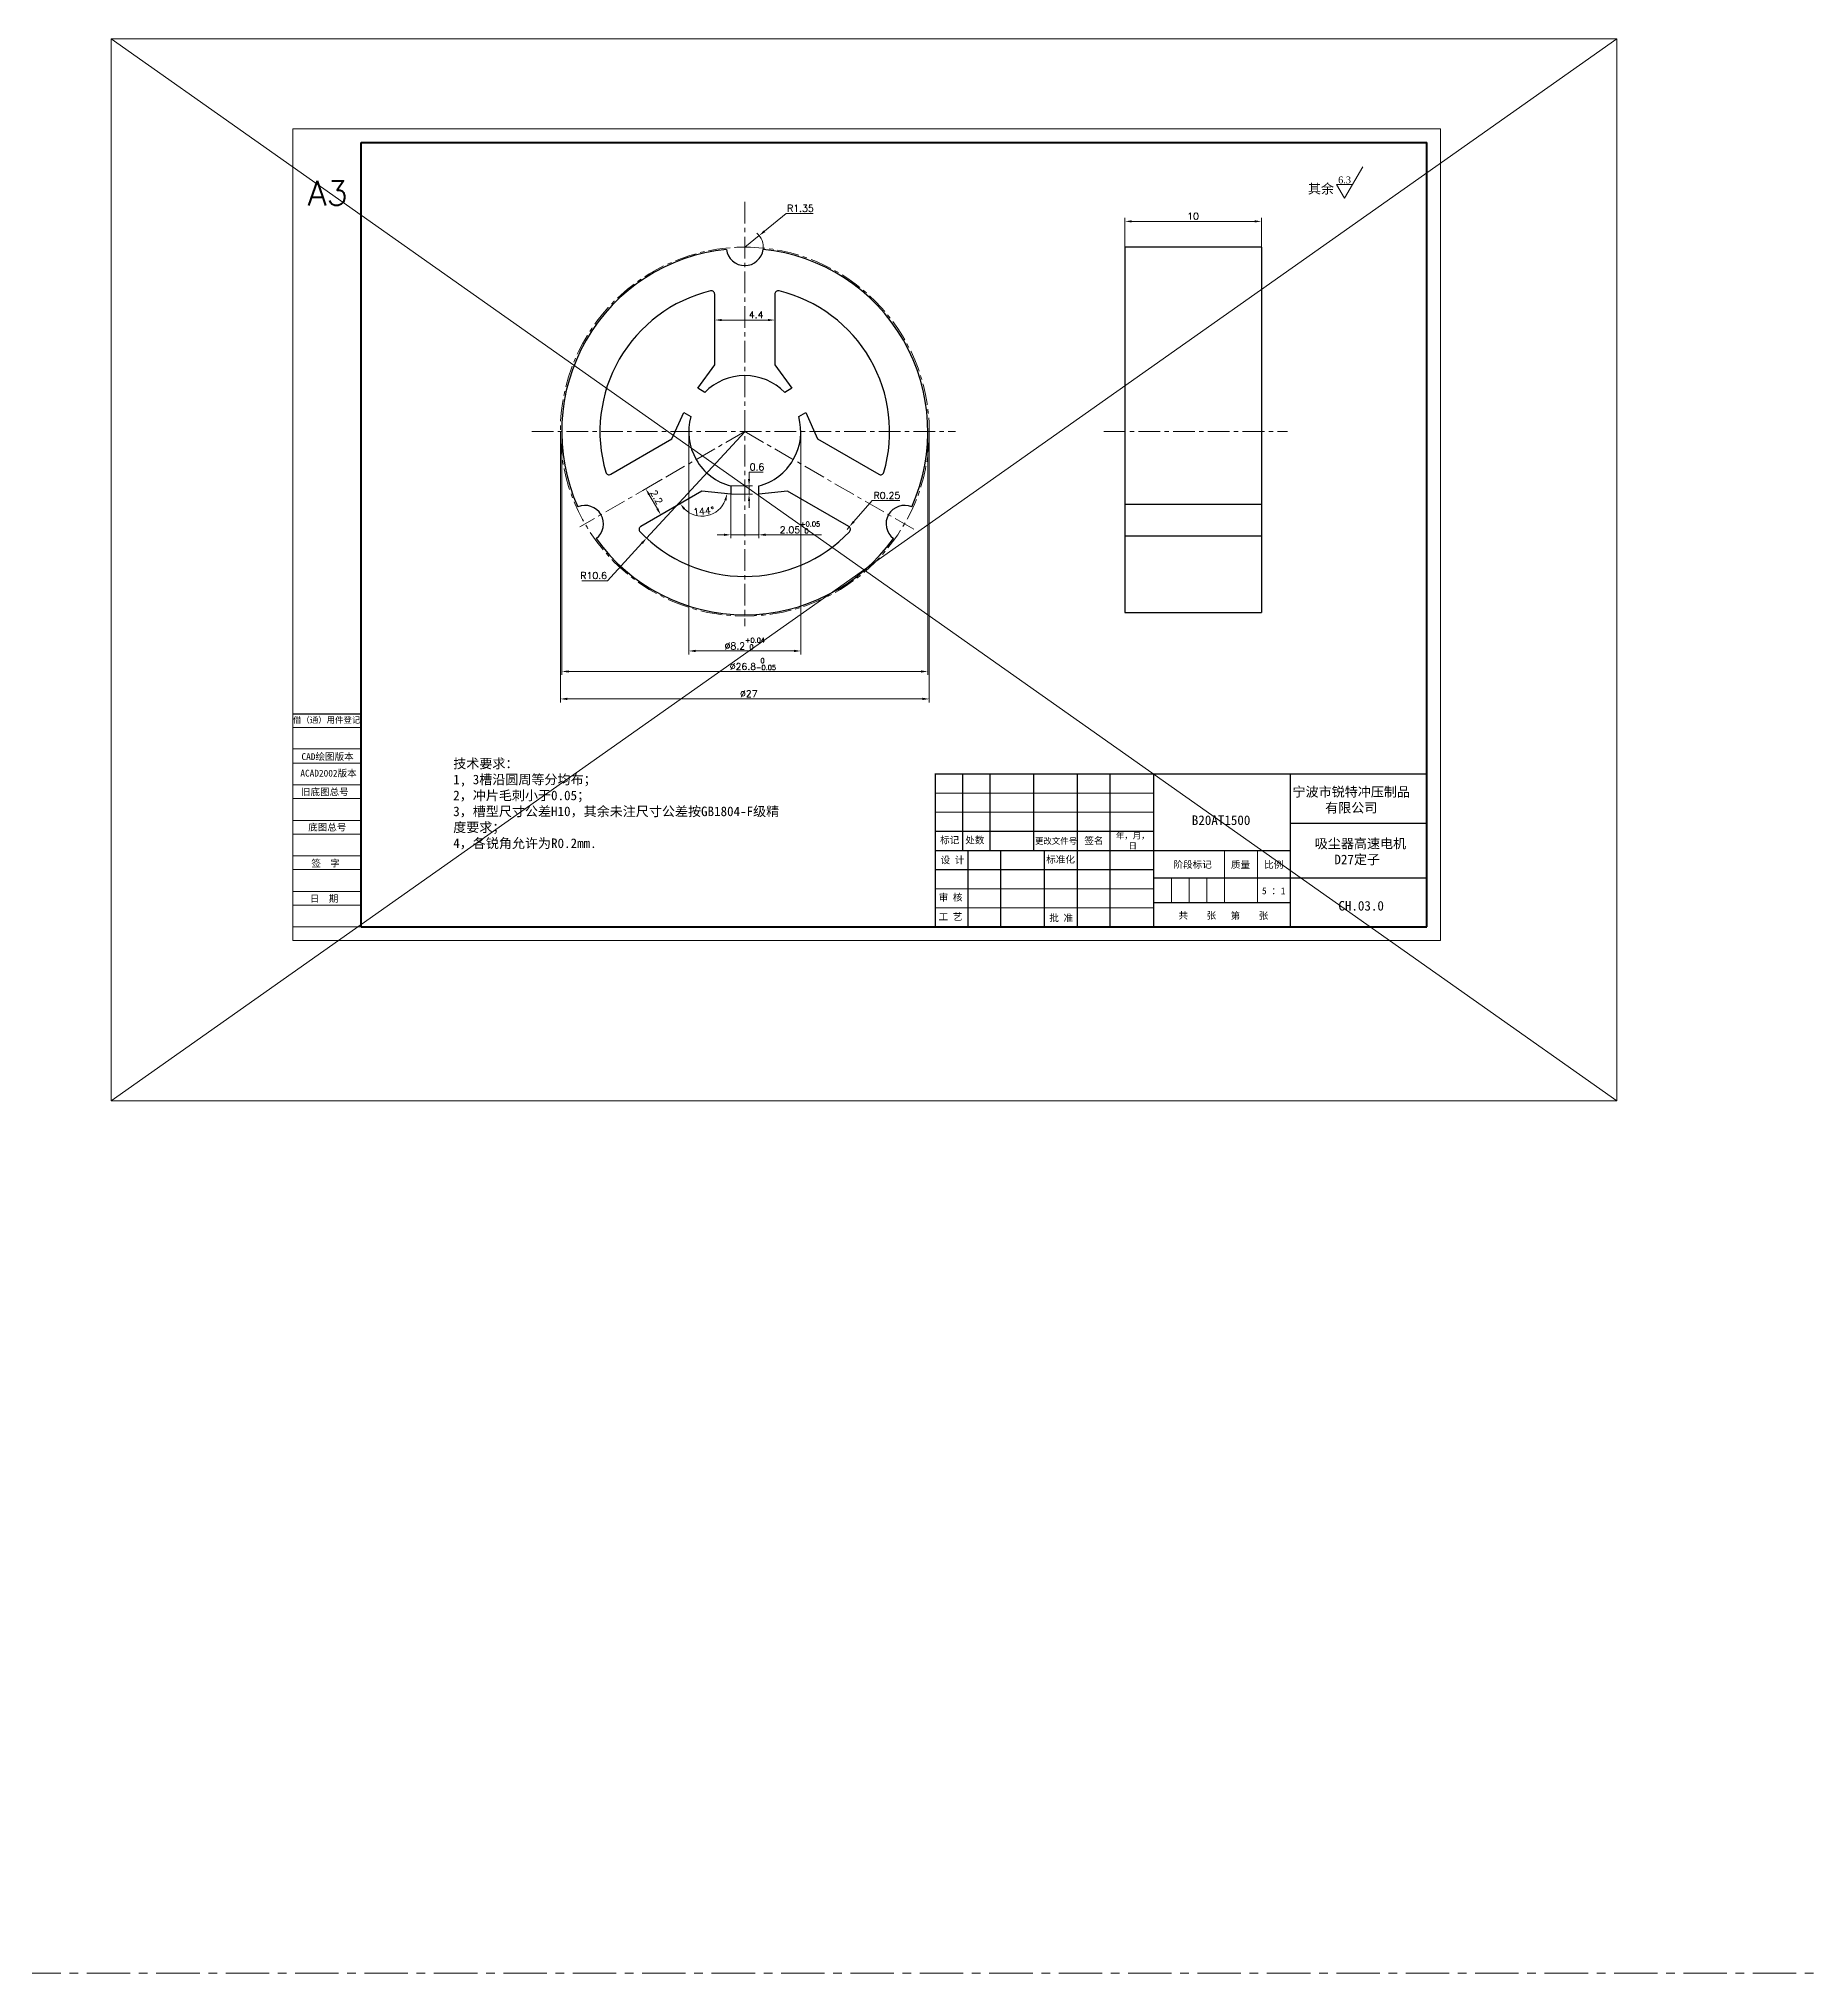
# Model space of a CAD drawing. Header units: millimetres. Extents: x 2517 to 6633, y 792 to 3241.
# Drawn here: x 3194.1 to 3323.5, y 1766 to 1907.6 of the extents above; entities that cross this region are included whole.
import ezdxf

# ---------------------------------------------------------------- set-up
doc = ezdxf.new("R2010")
doc.units = ezdxf.units.MM
doc.linetypes.add('CENTER', pattern=[50.8, 31.75, -6.35, 6.35, -6.35])
for name, color, linetype, lineweight in [('中心线', 1, 'CENTER', 9), ('实线', 7, 'Continuous', 25), ('尺寸标注', 2, 'Continuous', 9), ('引导线', 6, 'Continuous', 9), ('文本', 3, 'Continuous', 15), ('粗实线', 9, 'Continuous', 50)]:
    doc.layers.add(name, color=color, linetype=linetype, lineweight=lineweight)
doc.styles.add('st', font='txt.shx')
doc.styles.get("Standard").update_dxf_attribs({"font": 'simfang.ttf'})
doc.dimstyles.new('st0.2', dxfattribs={"dimscale": 0.2, "dimtxt": 2.5, "dimasz": 2.5, "dimexe": 1.25, "dimexo": 0, "dimtad": 1, "dimtoh": 1, "dimdec": 3, "dimdsep": 46, "dimtxsty": 'st', "dimcen": 0, "dimclrd": 256, "dimclre": 256, "dimclrt": 256, "dimadec": 4, "dimazin": 2, "dimtfac": 1, "dimtdec": 3, "dimtmove": 0, "dimatfit": 1, "dimfxl": 0, "dimlwd": -1, "dimlwe": -1, "dimarcsym": 0})

# ---------------------------------------------------------------- blocks, each defined once
blk = doc.blocks.new('*D49')
at = {"layer": 'Defpoints', "color": 0, "ltscale": 0.2, "transparency": 16777216}
for p in [(3232.37, 1878.8), (3259.17, 1878.8), (3259.17, 1861.25)]:
    blk.add_point(p, dxfattribs=at)
at = {"layer": '尺寸标注', "ltscale": 0.2, "transparency": 16777216}
for p, q in [((3232.37, 1878.8), (3232.37, 1861)), ((3259.17, 1878.8), (3259.17, 1861)), ((3232.87, 1861.25), (3258.67, 1861.25))]:
    blk.add_line(p, q, dxfattribs=at)
for points in [[(3232.87, 1861.33), (3232.87, 1861.17), (3232.37, 1861.25)], [(3258.67, 1861.33), (3258.67, 1861.17), (3259.17, 1861.25)]]:
    blk.add_solid(points, dxfattribs=at)
at = {"layer": '尺寸标注', "ltscale": 0.2, "transparency": 16777216, "insert": (3246.36, 1861.79), "char_height": 0.5, "attachment_point": 5, "style": 'st'}
blk.add_mtext('%%c26.8{}{\\H0.71x;\\C3;\\S 0^ -0.05;}', dxfattribs=at)
blk = doc.blocks.new('*D50')
at = {"layer": 'Defpoints', "color": 0, "ltscale": 0.2, "transparency": 16777216}
for p in [(3232.27, 1878.8), (3259.27, 1878.8), (3259.27, 1859.24)]:
    blk.add_point(p, dxfattribs=at)
at = {"layer": '尺寸标注', "ltscale": 0.2, "transparency": 16777216}
for p, q in [((3232.27, 1878.8), (3232.27, 1858.99)), ((3259.27, 1878.8), (3259.27, 1858.99)), ((3232.77, 1859.24), (3258.77, 1859.24))]:
    blk.add_line(p, q, dxfattribs=at)
for points in [[(3232.77, 1859.33), (3232.77, 1859.16), (3232.27, 1859.24)], [(3258.77, 1859.33), (3258.77, 1859.16), (3259.27, 1859.24)]]:
    blk.add_solid(points, dxfattribs=at)
at = {"layer": '尺寸标注', "ltscale": 0.2, "transparency": 16777216, "insert": (3246.06, 1859.62), "char_height": 0.5, "attachment_point": 5, "style": 'st'}
blk.add_mtext('%%c27', dxfattribs=at)
blk = doc.blocks.new('*D51')
at = {"layer": 'Defpoints', "color": 0, "ltscale": 0.2, "transparency": 16777216}
for p in [(3246.82, 1893.15), (3245.77, 1892.3)]:
    blk.add_point(p, dxfattribs=at)
at = {"layer": '尺寸标注', "ltscale": 0.2, "transparency": 16777216}
for p, q in [((3247.2, 1893.47), (3248.8, 1894.76)), ((3248.8, 1894.76), (3250.76, 1894.76)), ((3245.77, 1892.3), (3246.82, 1893.15))]:
    blk.add_line(p, q, dxfattribs=at)
blk.add_arc((3245.77, 1892.3), 1.35, 352.8886, 49.6081, dxfattribs=at)
blk.add_solid([(3247.15, 1893.53), (3247.26, 1893.4), (3246.82, 1893.15)], dxfattribs=at)
at = {"layer": '尺寸标注', "ltscale": 0.2, "transparency": 16777216, "insert": (3249.84, 1895.14), "char_height": 0.5, "attachment_point": 5, "style": 'st'}
blk.add_mtext('R1.35', dxfattribs=at)
blk = doc.blocks.new('*D52')
at = {"layer": 'Defpoints', "color": 0, "ltscale": 0.2, "transparency": 16777216}
for p in [(3243.57, 1888.86), (3247.97, 1888.86), (3247.97, 1886.97)]:
    blk.add_point(p, dxfattribs=at)
at = {"layer": '尺寸标注', "ltscale": 0.2, "transparency": 16777216}
for p, q in [((3243.57, 1888.86), (3243.57, 1886.72)), ((3247.97, 1888.86), (3247.97, 1886.72)), ((3244.07, 1886.97), (3247.47, 1886.97))]:
    blk.add_line(p, q, dxfattribs=at)
for points in [[(3244.07, 1887.05), (3244.07, 1886.89), (3243.57, 1886.97)], [(3247.47, 1887.05), (3247.47, 1886.89), (3247.97, 1886.97)]]:
    blk.add_solid(points, dxfattribs=at)
at = {"layer": '尺寸标注', "ltscale": 0.2, "transparency": 16777216, "insert": (3246.6, 1887.35), "char_height": 0.5, "attachment_point": 5, "style": 'st'}
blk.add_mtext('4.4', dxfattribs=at)
blk = doc.blocks.new('*D53')
at = {"layer": 'Defpoints', "color": 0, "ltscale": 0.2, "transparency": 16777216}
for p in [(3245.77, 1878.8), (3238.58, 1871.01)]:
    blk.add_point(p, dxfattribs=at)
at = {"layer": '尺寸标注', "ltscale": 0.2, "transparency": 16777216}
for p, q in [((3245.77, 1878.8), (3238.58, 1871.01)), ((3238.24, 1870.64), (3235.71, 1867.89)), ((3235.71, 1867.89), (3233.84, 1867.89))]:
    blk.add_line(p, q, dxfattribs=at)
blk.add_solid([(3238.18, 1870.7), (3238.31, 1870.58), (3238.58, 1871.01)], dxfattribs=at)
at = {"layer": '尺寸标注', "ltscale": 0.2, "transparency": 16777216, "insert": (3234.71, 1868.27), "char_height": 0.5, "attachment_point": 5, "style": 'st'}
blk.add_mtext('R10.6', dxfattribs=at)
blk = doc.blocks.new('*D54')
at = {"layer": 'Defpoints', "color": 0, "ltscale": 0.2, "transparency": 16777216}
for p in [(3241.67, 1878.8), (3249.87, 1878.8), (3249.87, 1862.75)]:
    blk.add_point(p, dxfattribs=at)
at = {"layer": '尺寸标注', "ltscale": 0.2, "transparency": 16777216}
for p, q in [((3241.67, 1878.8), (3241.67, 1862.5)), ((3249.87, 1878.8), (3249.87, 1862.5)), ((3242.17, 1862.75), (3249.37, 1862.75))]:
    blk.add_line(p, q, dxfattribs=at)
for points in [[(3242.17, 1862.84), (3242.17, 1862.67), (3241.67, 1862.75)], [(3249.37, 1862.84), (3249.37, 1862.67), (3249.87, 1862.75)]]:
    blk.add_solid(points, dxfattribs=at)
at = {"layer": '尺寸标注', "ltscale": 0.2, "transparency": 16777216, "insert": (3245.77, 1863.29), "char_height": 0.5, "attachment_point": 5, "style": 'st'}
blk.add_mtext('%%c8.2{}{\\H0.71x;\\C3;\\S+0.04^  0;}', dxfattribs=at)
blk = doc.blocks.new('*D55')
at = {"layer": 'Defpoints', "color": 0, "ltscale": 0.2, "transparency": 16777216}
for p in [(3244.74, 1874.23), (3246.79, 1874.23), (3246.79, 1871.25)]:
    blk.add_point(p, dxfattribs=at)
at = {"layer": '尺寸标注', "ltscale": 0.2, "transparency": 16777216}
for p, q in [((3244.74, 1874.23), (3244.74, 1871)), ((3246.79, 1874.23), (3246.79, 1871)), ((3244.24, 1871.25), (3243.74, 1871.25)), ((3244.74, 1871.25), (3246.79, 1871.25)), ((3247.29, 1871.25), (3251.37, 1871.25))]:
    blk.add_line(p, q, dxfattribs=at)
for points in [[(3244.24, 1871.34), (3244.24, 1871.17), (3244.74, 1871.25)], [(3247.29, 1871.34), (3247.29, 1871.17), (3246.79, 1871.25)]]:
    blk.add_solid(points, dxfattribs=at)
at = {"layer": '尺寸标注', "ltscale": 0.2, "transparency": 16777216, "insert": (3249.8, 1871.79), "char_height": 0.5, "attachment_point": 5, "style": 'st'}
blk.add_mtext('2.05{}{\\H0.71x;\\C3;\\S+0.05^  0;}', dxfattribs=at)
blk = doc.blocks.new('*D56')
at = {"layer": 'Defpoints', "color": 0, "ltscale": 0.2, "transparency": 16777216}
for p in [(3244.74, 1874.83), (3244.74, 1874.23), (3246.08, 1874.23)]:
    blk.add_point(p, dxfattribs=at)
at = {"layer": '尺寸标注', "ltscale": 0.2, "transparency": 16777216}
for p, q in [((3244.74, 1874.83), (3246.33, 1874.83)), ((3246.08, 1875.33), (3246.08, 1875.83)), ((3246.08, 1875.83), (3247.12, 1875.83)), ((3246.08, 1874.23), (3246.08, 1874.83)), ((3244.74, 1874.23), (3246.33, 1874.23)), ((3246.08, 1873.73), (3246.08, 1873.23))]:
    blk.add_line(p, q, dxfattribs=at)
for points in [[(3246, 1875.33), (3246.16, 1875.33), (3246.08, 1874.83)], [(3246, 1873.73), (3246.16, 1873.73), (3246.08, 1874.23)]]:
    blk.add_solid(points, dxfattribs=at)
at = {"layer": '尺寸标注', "ltscale": 0.2, "transparency": 16777216, "insert": (3246.66, 1876.21), "char_height": 0.5, "attachment_point": 5, "style": 'st'}
blk.add_mtext('0.6', dxfattribs=at)
blk = doc.blocks.new('*D57')
at = {"layer": 'Defpoints', "color": 0, "ltscale": 0.2, "transparency": 16777216}
for p in [(3253.41, 1871.84), (3253.25, 1871.65)]:
    blk.add_point(p, dxfattribs=at)
at = {"layer": '尺寸标注', "ltscale": 0.2, "transparency": 16777216}
for p, q in [((3253.74, 1872.22), (3255.08, 1873.76)), ((3255.08, 1873.76), (3257.12, 1873.76)), ((3253.25, 1871.65), (3253.41, 1871.84))]:
    blk.add_line(p, q, dxfattribs=at)
blk.add_solid([(3253.68, 1872.27), (3253.81, 1872.17), (3253.41, 1871.84)], dxfattribs=at)
at = {"layer": '尺寸标注', "ltscale": 0.2, "transparency": 16777216, "insert": (3256.17, 1874.13), "char_height": 0.5, "attachment_point": 5, "style": 'st'}
blk.add_mtext('R0.25', dxfattribs=at)
blk = doc.blocks.new('*D58')
at = {"layer": 'Defpoints', "color": 0, "ltscale": 0.2, "transparency": 16777216}
for p in [(3242.63, 1874.46), (3242.63, 1874.46), (3244.74, 1874.23), (3238.16, 1871.87), (3243.72, 1872.97)]:
    blk.add_point(p, dxfattribs=at)
at = {"layer": '尺寸标注', "ltscale": 0.2, "transparency": 16777216}
blk.add_arc((3242.63, 1874.46), 1.84, 225.6025, 338.3975, dxfattribs=at)
for points in [[(3241.28, 1873.09), (3241.41, 1873.19), (3241.04, 1873.53)], [(3244.27, 1873.8), (3244.43, 1873.76), (3244.47, 1874.26)]]:
    blk.add_solid(points, dxfattribs=at)
at = {"layer": '尺寸标注', "ltscale": 0.2, "transparency": 16777216, "insert": (3242.76, 1872.99), "char_height": 0.5, "attachment_point": 5, "rotation": 4.8979, "style": 'st'}
blk.add_mtext('144°', dxfattribs=at)
blk = doc.blocks.new('*D59')
at = {"layer": 'Defpoints', "color": 0, "ltscale": 0.2, "transparency": 16777216}
for p in [(3239.73, 1875.32), (3240.83, 1873.41), (3239.62, 1872.71)]:
    blk.add_point(p, dxfattribs=at)
at = {"layer": '尺寸标注', "ltscale": 0.2, "transparency": 16777216}
for p, q in [((3239.73, 1875.32), (3238.3, 1874.49)), ((3238.77, 1874.19), (3239.37, 1873.15)), ((3240.83, 1873.41), (3239.4, 1872.59))]:
    blk.add_line(p, q, dxfattribs=at)
for points in [[(3238.84, 1874.23), (3238.7, 1874.15), (3238.52, 1874.62)], [(3239.44, 1873.19), (3239.3, 1873.11), (3239.62, 1872.71)]]:
    blk.add_solid(points, dxfattribs=at)
at = {"layer": '尺寸标注', "ltscale": 0.2, "transparency": 16777216, "insert": (3239.31, 1874.01), "char_height": 0.5, "attachment_point": 5, "rotation": 300, "style": 'st'}
blk.add_mtext('2.2', dxfattribs=at)
blk = doc.blocks.new('*D60')
at = {"layer": 'Defpoints', "color": 0, "ltscale": 0.2, "transparency": 16777216}
for p in [(3283.58, 1894.19), (3273.58, 1892.3), (3283.58, 1892.3)]:
    blk.add_point(p, dxfattribs=at)
at = {"layer": '尺寸标注', "ltscale": 0.2, "transparency": 16777216}
for p, q in [((3273.58, 1892.3), (3273.58, 1894.44)), ((3283.58, 1892.3), (3283.58, 1894.44)), ((3274.08, 1894.19), (3283.08, 1894.19))]:
    blk.add_line(p, q, dxfattribs=at)
for points in [[(3274.08, 1894.27), (3274.08, 1894.11), (3273.58, 1894.19)], [(3283.08, 1894.27), (3283.08, 1894.11), (3283.58, 1894.19)]]:
    blk.add_solid(points, dxfattribs=at)
at = {"layer": '尺寸标注', "ltscale": 0.2, "transparency": 16777216, "insert": (3278.57, 1894.57), "char_height": 0.5, "attachment_point": 5, "style": 'st'}
blk.add_mtext('10', dxfattribs=at)

msp = doc.modelspace()

# ---------------------------------------------------------------- linework, layer by layer
at = {"layer": '中心线', "ltscale": 0.05}
for p, q in [((3245.7664, 1895.6116), (3245.7664, 1864.5685)), ((3230.1716, 1878.804), (3261.199, 1878.804)), ((3245.7664, 1878.804), (3233.6845, 1871.8285)), ((3245.7664, 1878.804), (3258.2262, 1871.6103)), ((3272.0413, 1878.804), (3285.495, 1878.804))]:
    msp.add_line(p, q, dxfattribs=at)
at = {"layer": '中心线', "ltscale": 0.2}
msp.add_line((3245.1796, 1892.304), (3246.189, 1892.304), dxfattribs=at)
at = {"layer": '中心线', "ltscale": 0.1}
msp.add_line((2516.9015, 1765.979), (4431.2233, 1765.979), dxfattribs=at)
at = {"layer": '中心线', "ltscale": 0.05}
msp.add_circle((3245.7664, 1878.804), 13.5, dxfattribs=at)
at = {"layer": '实线'}
for p, q in [((3283.5819, 1892.304), (3273.5819, 1892.304)), ((3273.5819, 1892.304), (3273.5819, 1873.4648)), ((3283.5819, 1892.304), (3283.5819, 1873.4648)), ((3243.5664, 1883.6902), (3243.5664, 1888.8598)), ((3247.9664, 1888.8598), (3247.9664, 1883.6902)), ((3242.3214, 1881.9766), (3243.5664, 1883.6902)), ((3247.9664, 1883.6902), (3249.2115, 1881.9766)), ((3242.841, 1881.6766), (3242.3214, 1881.9766)), ((3249.2115, 1881.9766), (3248.6919, 1881.6766)), ((3240.4348, 1878.2661), (3241.2964, 1880.2012)), ((3241.2964, 1880.2012), (3241.816, 1879.9012)), ((3249.7169, 1879.9012), (3250.2365, 1880.2012)), ((3250.2365, 1880.2012), (3251.0981, 1878.2661)), ((3235.9578, 1875.6813), (3240.4348, 1878.2661)), ((3251.0981, 1878.2661), (3255.5751, 1875.6813)), ((3244.7414, 1874.8342), (3244.7414, 1874.2342)), ((3246.7914, 1874.2342), (3246.7914, 1874.8342)), ((3242.6348, 1874.4556), (3238.1578, 1871.8708)), ((3244.7414, 1874.2342), (3242.6348, 1874.4556)), ((3248.8981, 1874.4556), (3246.7914, 1874.2342)), ((3253.3751, 1871.8708), (3248.8981, 1874.4556)), ((3283.5819, 1873.4648), (3273.5819, 1873.4648)), ((3273.5819, 1873.4648), (3273.5819, 1871.1445)), ((3283.5819, 1873.4648), (3283.5819, 1871.1445)), ((3283.5819, 1871.1445), (3273.5819, 1871.1445)), ((3273.5819, 1871.1445), (3273.5819, 1865.5711)), ((3283.5819, 1871.1445), (3283.5819, 1865.5711)), ((3273.5819, 1865.5711), (3283.5819, 1865.5711)), ((3212.6839, 1858.153), (3217.6839, 1858.153)), ((3217.6839, 1842.553), (3217.6839, 1853.753)), ((3217.6839, 1853.753), (3217.6839, 1842.553)), ((3259.6839, 1853.753), (3295.6839, 1853.753)), ((3259.6876, 1853.753), (3259.6876, 1842.553)), ((3261.6876, 1853.753), (3261.6876, 1848.153)), ((3263.6876, 1853.753), (3263.6876, 1848.153)), ((3266.8876, 1853.753), (3266.8876, 1848.153)), ((3270.0876, 1853.753), (3270.0876, 1842.553)), ((3272.4876, 1853.753), (3272.4876, 1842.553)), ((3275.6876, 1853.753), (3275.6876, 1842.553)), ((3285.6839, 1853.753), (3285.6839, 1842.553)), ((3259.6839, 1849.553), (3275.6876, 1849.553)), ((3285.6839, 1850.153), (3295.6839, 1850.153)), ((3259.6839, 1848.153), (3275.6876, 1848.153)), ((3262.0876, 1848.153), (3262.0876, 1842.553)), ((3264.4876, 1848.153), (3264.4876, 1842.553)), ((3267.6876, 1848.153), (3267.6876, 1842.553)), ((3275.6876, 1848.153), (3285.6839, 1848.153)), ((3259.6839, 1846.753), (3275.6876, 1846.753)), ((3275.6876, 1846.153), (3295.6839, 1846.153)), ((3275.6876, 1844.353), (3285.6839, 1844.353)), ((3259.6839, 1842.553), (3295.6839, 1842.553))]:
    msp.add_line(p, q, dxfattribs=at)
for centre, radius, start, end in [((3245.7664, 1878.804), 13.4, 95.737515, 204.262485), ((3245.7664, 1892.304), 1.35, 187.111447, 352.888553), ((3245.7664, 1878.804), 13.4, 335.737515, 84.262485), ((3245.7664, 1878.804), 10.6, 103.692736, 196.307264), ((3243.3164, 1888.8598), 0.25, 0, 103.692736), ((3248.2164, 1888.8598), 0.25, 76.307264, 180), ((3245.7664, 1878.804), 10.6, 343.692736, 76.307264), ((3245.7664, 1878.804), 4.1, 44.477512, 135.522488), ((3245.7664, 1878.804), 4.1, 164.477512, 255.522488), ((3245.7664, 1878.804), 4.1, 284.477512, 15.522488), ((3235.8328, 1875.8978), 0.25, 196.307264, 300), ((3255.7001, 1875.8978), 0.25, 240, 343.692736), ((3234.0751, 1872.054), 1.35, 307.111447, 112.888553), ((3257.4578, 1872.054), 1.35, 67.111447, 232.888553), ((3238.2828, 1871.6543), 0.25, 120, 223.692736), ((3253.2501, 1871.6543), 0.25, 316.307264, 60), ((3245.7664, 1878.804), 13.4, 215.737515, 324.262485), ((3245.7664, 1878.804), 10.6, 223.692736, 316.307264)]:
    msp.add_arc(centre, radius, start, end, dxfattribs=at)
at = {"layer": '尺寸标注', "ltscale": 0.2}
for p, q in [((3199.4019, 1907.56), (3309.5777, 1907.56)), ((3199.4019, 1829.8321), (3199.4019, 1907.56)), ((3199.4019, 1907.56), (3309.5777, 1829.8321)), ((3309.5777, 1907.56), (3199.4019, 1829.8321)), ((3309.5777, 1907.56), (3309.5777, 1829.8321)), ((3309.5777, 1829.8321), (3199.4019, 1829.8321))]:
    msp.add_line(p, q, dxfattribs=at)
at = {"layer": '引导线'}
for p, q in [((3212.6839, 1900.953), (3296.6839, 1900.953)), ((3212.6839, 1841.553), (3212.6839, 1900.953)), ((3296.6839, 1841.553), (3296.6839, 1900.953)), ((3217.6839, 1857.153), (3212.6839, 1857.153)), ((3217.6839, 1855.5851), (3212.6839, 1855.5851)), ((3217.6839, 1854.553), (3212.6839, 1854.553)), ((3217.6839, 1852.953), (3212.6839, 1852.953)), ((3217.6839, 1851.953), (3212.6839, 1851.953)), ((3259.6839, 1852.353), (3275.6876, 1852.353)), ((3259.6839, 1850.953), (3275.6876, 1850.953)), ((3217.6839, 1850.353), (3212.6839, 1850.353)), ((3217.6839, 1849.353), (3212.6839, 1849.353)), ((3217.6839, 1847.753), (3212.6839, 1847.753)), ((3217.6839, 1846.753), (3212.6839, 1846.753)), ((3217.6839, 1845.153), (3212.6839, 1845.153)), ((3259.6839, 1845.353), (3275.6876, 1845.353)), ((3217.6839, 1844.153), (3212.6839, 1844.153)), ((3259.6839, 1843.953), (3275.6876, 1843.953)), ((3217.6839, 1842.553), (3212.6839, 1842.553)), ((3212.6839, 1841.553), (3296.6839, 1841.553))]:
    msp.add_line(p, q, dxfattribs=at)
at = {"layer": '文本'}
for p, q in [((3289.6563, 1895.8778), (3290.9865, 1898.1818)), ((3290.2382, 1896.8858), (3289.0743, 1896.8858)), ((3289.0743, 1896.8858), (3289.6563, 1895.8778))]:
    msp.add_line(p, q, dxfattribs=at)
at = {"layer": '文本', "ltscale": 0.2}
for p, q in [((3280.8839, 1848.153), (3280.8839, 1844.353)), ((3283.2839, 1848.153), (3283.2839, 1844.353)), ((3276.9839, 1846.153), (3276.9839, 1844.353)), ((3278.2839, 1846.153), (3278.2839, 1844.353)), ((3279.5839, 1846.153), (3279.5839, 1844.353))]:
    msp.add_line(p, q, dxfattribs=at)
at = {"layer": '粗实线'}
for p, q in [((3217.6839, 1842.553), (3217.6839, 1899.953)), ((3217.6839, 1899.953), (3295.6839, 1899.953)), ((3295.6839, 1842.553), (3295.6839, 1899.953)), ((3217.6839, 1842.553), (3295.6839, 1842.553))]:
    msp.add_line(p, q, dxfattribs=at)

# ---------------------------------------------------------------- texts
at = {"layer": '实线', "ltscale": 0.2, "insert": (3213.7722, 1897.1641), "char_height": 1.8, "width": 5, "attachment_point": 1, "style": 'st'}
msp.add_mtext('A3', dxfattribs=at)
at = {"layer": '实线', "char_height": 0.7, "attachment_point": 5}
for s, insert, width in [('宁波市锐特冲压制品\\P有限公司', (3290.1482, 1851.8246), 12.63596), ('B20AT1500', (3280.6224, 1850.3615), 7.8742), (' 吸尘器高速电机\\PD27定子', (3290.5838, 1848.0374), 12.63596), ('CH.03.0', (3290.8715, 1844.0979), 9.2005)]:
    msp.add_mtext(s, dxfattribs=dict(at, insert=insert, width=width))
at = {"layer": '文本'}
for s, insert, char_height, width, attachment_point in [('{\\fTimes New Roman|b0|i0|c0|p18;6.3}', (3289.1861, 1897.4748), 0.5, 2.92, 1), ('其余', (3287.93, 1896.1508), 0.7, 12.63596, 8), ('技术要求：\\P1, 3槽沿圆周等分均布；\\P2，冲片毛刺小于0.05；\\P3，槽型尺寸公差H10，其余未注尺寸公差按GB1804-F级精度要求；\\P4，各锐角允许为R0.2mm.\\P   ', (3224.4296, 1850.9633), 0.7, 23.880809, 4)]:
    msp.add_mtext(s, dxfattribs=dict(at, insert=insert, char_height=char_height, width=width, attachment_point=attachment_point))
at = {"layer": '文本', "ltscale": 0.2, "attachment_point": 5}
for s, insert, char_height, width in [('借（通）用件登记', (3215.1663, 1857.6742), 0.44, 10.22572), ('CAD绘图版本', (3215.2374, 1854.992), 0.5, 15.159404), ('ACAD2002版本', (3215.3059, 1853.7777), 0.5, 11.701904), ('旧底图总号', (3215.0354, 1852.405), 0.5, 13.237686), ('底图总号', (3215.214, 1849.8185), 0.5, 2.90232), ('标记', (3260.7607, 1848.8847), 0.5, 2.90232), ('处数', (3262.6047, 1848.8804), 0.5, 2.90232), ('更改文件号', (3268.5441, 1848.8141), 0.44, 6.437633), ('签名', (3271.3171, 1848.846), 0.5, 2.90232), ('年，月，日', (3274.1555, 1848.8417), 0.44, 2.90232), ('设 计', (3260.9652, 1847.421), 0.5, 2.90232), ('标准化', (3268.8781, 1847.4665), 0.5, 2.90232), ('签  字', (3215.0919, 1847.1864), 0.5, 2.90232), ('阶段标记', (3278.5392, 1847.0955), 0.5, 2.90232), ('质量', (3282.0418, 1847.0839), 0.5, 2.90232), ('比例', (3284.476, 1847.0839), 0.5, 2.90232), ('日  期', (3214.9803, 1844.5988), 0.5, 2.90232), ('审 核', (3260.8286, 1844.6929), 0.5, 2.90232), ('5 ：1', (3284.4732, 1845.1967), 0.5, 2.90232), ('工 艺', (3260.8206, 1843.2833), 0.5, 2.90232), ('批 准', (3268.9236, 1843.1901), 0.5, 2.90232), ('共    张', (3278.8853, 1843.3691), 0.5, 2.90232), ('第    张', (3282.6986, 1843.3511), 0.5, 2.90232)]:
    msp.add_mtext(s, dxfattribs=dict(at, insert=insert, char_height=char_height, width=width))

# ---------------------------------------------------------------- dimensions: what is measured, and where the dimension line sits
at = {"layer": '尺寸标注', "ltscale": 0.2}
for center, mpoint, picture, middle in [((3245.7664, 1892.304), (3246.8156, 1893.1535), '*D51', (3249.8446, 1894.7627)), ((3245.7664, 1878.804), (3238.5834, 1871.0089), '*D53', (3234.7105, 1867.8913)), ((3253.2501, 1871.6543), (3253.4142, 1871.8428), '*D57', (3256.1656, 1873.7584))]:
    dim = msp.add_radius_dim(center=center, mpoint=mpoint, dimstyle='st0.2', dxfattribs=at)
    dim.commit()
    dim.dimension.update_dxf_attribs({"geometry": picture, "text_midpoint": middle, "dimtype": 164})
for base, p1, p2, picture, middle in [((3283.5819, 1894.1901), (3273.5819, 1892.304), (3283.5819, 1892.304), '*D60', (3278.5731, 1894.1901)), ((3247.9664, 1886.9712), (3243.5664, 1888.8598), (3247.9664, 1888.8598), '*D52', (3246.6018, 1886.9712))]:
    dim = msp.add_linear_dim(base=base, p1=p1, p2=p2, dimstyle='st0.2', dxfattribs=at)
    dim.commit()
    dim.dimension.update_dxf_attribs({"geometry": picture, "text_midpoint": middle, "dimtype": 160})
dim = msp.add_linear_dim(base=(3259.2664, 1859.2428), p1=(3232.2664, 1878.804), p2=(3259.2664, 1878.804), text='%%c<>', dimstyle='st0.2', dxfattribs=at)
dim.commit()
dim.dimension.update_dxf_attribs({"geometry": '*D50', "text_midpoint": (3246.0608, 1859.2428), "dimtype": 160})
for base, p1, p2, text, override, picture, middle in [((3259.1664, 1861.2492), (3232.3664, 1878.804), (3259.1664, 1878.804), '%%c<>{}{\\H0.71x;\\C3;\\S 0^ -0.05;}', {"dimtp": 0, "dimtm": 0.05, "dimtdec": 3, "dimtzin": 8}, '*D49', (3246.3574, 1861.2492)), ((3249.8664, 1862.754), (3241.6664, 1878.804), (3249.8664, 1878.804), '%%c<>{}{\\H0.71x;\\C3;\\S+0.04^  0;}', {"dimtp": 0.04, "dimtm": 0, "dimtdec": 3, "dimtzin": 8}, '*D54', (3245.7664, 1862.754)), ((3246.7914, 1871.2524), (3244.7414, 1874.2342), (3246.7914, 1874.2342), '<>{}{\\H0.71x;\\C3;\\S+0.05^  0;}', {"dimtp": 0.05, "dimtm": 0, "dimtdec": 3, "dimtzin": 8}, '*D55', (3249.8015, 1871.2524))]:
    dim = msp.add_linear_dim(base=base, p1=p1, p2=p2, text=text, dimstyle='st0.2', override=override, dxfattribs=at)
    dim.commit()
    dim.dimension.update_dxf_attribs({"geometry": picture, "text_midpoint": middle, "dimtype": 160})
for base, p1, p2, angle, picture, middle, dimtype in [((3246.0789, 1874.2342), (3244.7414, 1874.8342), (3244.7414, 1874.2342), 90, '*D56', (3246.6622, 1875.8342), 160), ((3239.6195, 1872.7147), (3239.7255, 1875.3162), (3240.8255, 1873.411), 300, '*D59', (3238.9824, 1873.8183), 161)]:
    dim = msp.add_linear_dim(base=base, p1=p1, p2=p2, angle=angle, dimstyle='st0.2', dxfattribs=at)
    dim.commit()
    dim.dimension.update_dxf_attribs({"geometry": picture, "text_midpoint": middle, "dimtype": dimtype})
dim = msp.add_angular_dim_2l(base=(3243.717377, 1872.965544), line1=((3242.634801, 1874.455582), (3238.15782, 1871.870796)), line2=((3244.741436, 1874.234166), (3242.634801, 1874.455582)), dimstyle='st0.2', dxfattribs=at)
dim.commit()
dim.dimension.update_dxf_attribs({"geometry": '*D58', "text_midpoint": (3242.792052, 1872.620518), "dimtype": 162})

doc.saveas('drawing.dxf')
